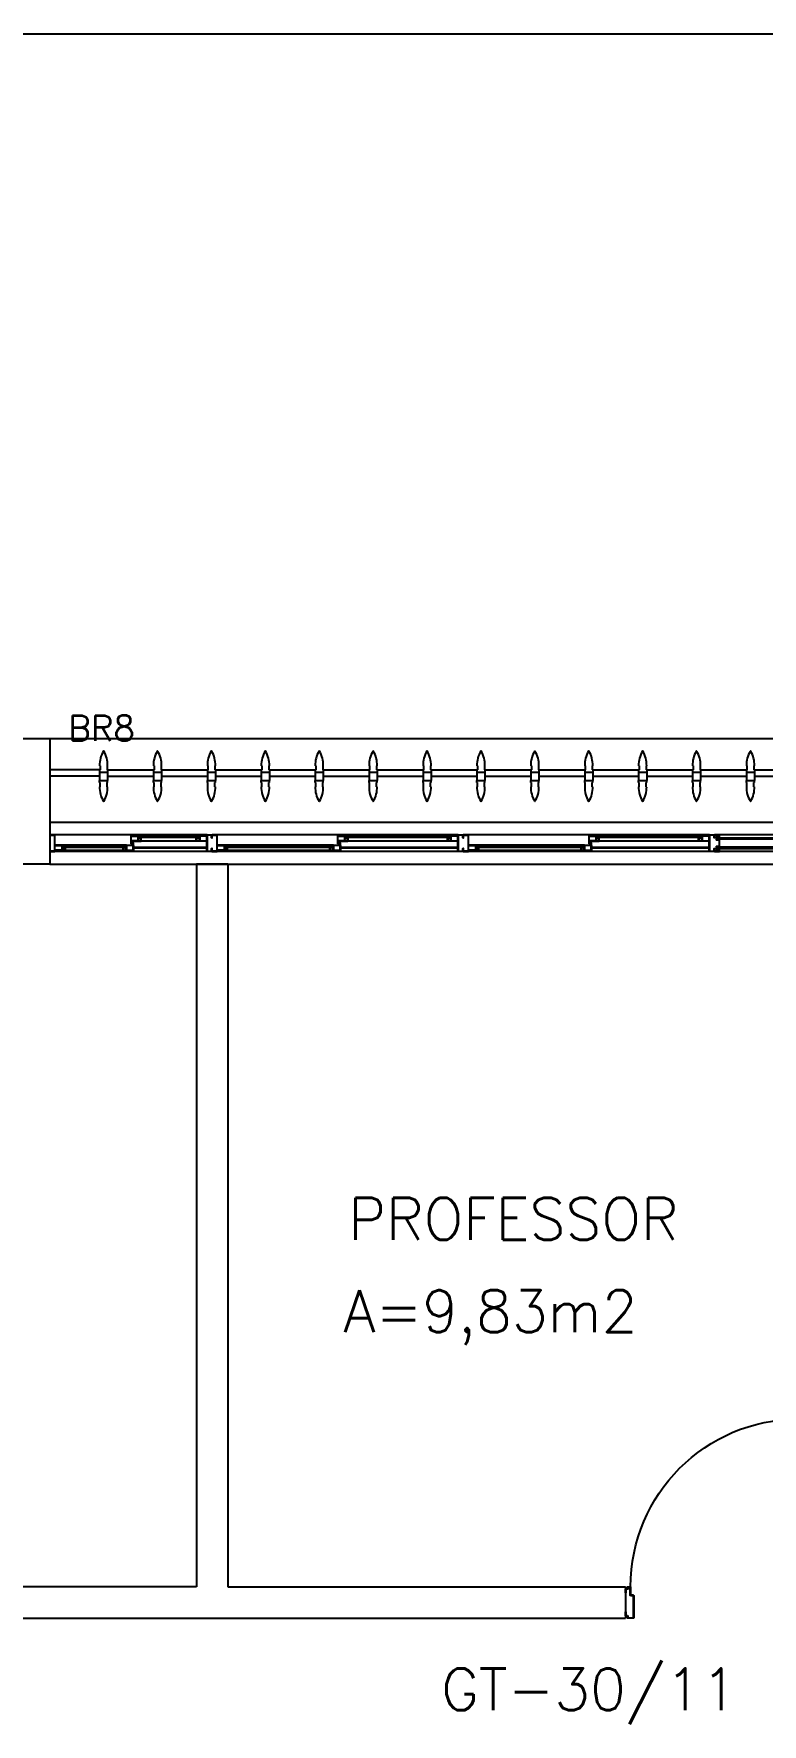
# Model space of a CAD drawing. Header units: millimetres. Extents: x 2128 to 2646, y 1972 to 2207.
# Drawn here: x 2402.59 to 2406.07, y 2111.26 to 2119.33 of the extents above; entities that cross this region are included whole.
import ezdxf

# ---------------------------------------------------------------- set-up
doc = ezdxf.new("R2010")
doc.units = ezdxf.units.MM
for name, color, linetype in [('AR-ALV', 2, 'Continuous'), ('AR-BRISES', 1, 'Continuous'), ('AR-CALÇADA', 1, 'Continuous'), ('AR-ESQ', 1, 'Continuous'), ('AR-ESTC', 3, 'Continuous'), ('AR-PEITORIL', 1, 'Continuous'), ('AR-PORTA', 1, 'Continuous'), ('BR-PAINEL', 1, 'Continuous'), ('BR-SUPORTE', 1, 'Continuous'), ('BR-TEXTO', 2, 'Continuous'), ('DT-ESQ-BAGUETE-C', 1, 'Continuous'), ('DT-ESQ-BAGUETE-V', 1, 'Continuous'), ('DT-ESQ-CHAPA DOBRADA-V', 1, 'Continuous'), ('DT-ESQ-MARCO-V', 1, 'Continuous'), ('DT-ESQ-PERFIL CADEIRA-C', 2, 'Continuous'), ('DT-ESQ-PERFIL CADEIRA-V', 2, 'Continuous'), ('DT-ESQ-PERFIL U SIMPLES-C', 2, 'Continuous'), ('DT-ESQ-PERFIL U-C', 2, 'Continuous'), ('DT-ESQ-PERFIL U-V', 1, 'Continuous'), ('DT-ESQ-VIDRO-C', 2, 'Continuous'), ('DT-ESQ-VIDRO-V', 71, 'Continuous'), ('DT-TXTMOD', 1, 'Continuous'), ('ENDEREÇO', 2, 'Continuous'), ('ibio', 2, 'Continuous'), ('maçaneta', 1, 'Continuous'), ('mov', 1, 'Continuous'), ('PM-PERFIL U-C', 2, 'Continuous'), ('pm1', 2, 'Continuous'), ('TEXTO', 2, 'Continuous'), ('Área', 2, 'Continuous')]:
    doc.layers.add(name, color=color, linetype=linetype)
doc.styles.add('S10', font='simplex.shx', dxfattribs={"height": 0.1})
doc.styles.add('S12', font='simplex.shx', dxfattribs={"width": 1.1, "height": 0.12})
doc.styles.add('UNB-100', font='simplex.shx', dxfattribs={"height": 0.2})
doc.styles.add('UNB1-100', font='simplex.shx', dxfattribs={"height": 0.2})

# ---------------------------------------------------------------- blocks, each defined once
blk = doc.blocks.new('EF23-P')
at = {"layer": 'DT-ESQ-BAGUETE-C', "ltscale": 0.1}
for points in [[(2.61, -0.08), (2.5965, -0.08), (2.5965, -0.0785), (2.6095, -0.0785, 0.414214), (2.61, -0.078), (2.61, -0.067, 0.414214), (2.6095, -0.0665), (2.5965, -0.0665), (2.5965, -0.065), (2.61, -0.065, -0.414214), (2.6115, -0.0665), (2.6115, -0.0785, -0.414214)], [(3.1015, -0.08), (3.115, -0.08), (3.115, -0.0785), (3.102, -0.0785, -0.414214), (3.1015, -0.078), (3.1015, -0.067, -0.414214), (3.102, -0.0665), (3.115, -0.0665), (3.115, -0.065), (3.1015, -0.065, 0.414214), (3.1, -0.0665), (3.1, -0.0785, 0.414214)], [(3.81, -0.08), (3.7965, -0.08), (3.7965, -0.0785), (3.8095, -0.0785, 0.414214), (3.81, -0.078), (3.81, -0.067, 0.414214), (3.8095, -0.0665), (3.7965, -0.0665), (3.7965, -0.065), (3.81, -0.065, -0.414214), (3.8115, -0.0665), (3.8115, -0.0785, -0.414214)], [(4.3015, -0.08), (4.315, -0.08), (4.315, -0.0785), (4.302, -0.0785, -0.414214), (4.3015, -0.078), (4.3015, -0.067, -0.414214), (4.302, -0.0665), (4.315, -0.0665), (4.315, -0.065), (4.3015, -0.065, 0.414214), (4.3, -0.0665), (4.3, -0.0785, 0.414214)], [(4.7975, -0.08), (4.784, -0.08), (4.784, -0.0785), (4.797, -0.0785, 0.414214), (4.7975, -0.078), (4.7975, -0.067, 0.414214), (4.797, -0.0665), (4.784, -0.0665), (4.784, -0.065), (4.7975, -0.065, -0.414214), (4.799, -0.0665), (4.799, -0.0785, -0.414214)], [(5.0765, -0.08), (5.09, -0.08), (5.09, -0.0785), (5.077, -0.0785, -0.414214), (5.0765, -0.078), (5.0765, -0.067, -0.414214), (5.077, -0.0665), (5.09, -0.0665), (5.09, -0.065), (5.0765, -0.065, 0.414214), (5.075, -0.0665), (5.075, -0.0785, 0.414214)], [(2.0485, -0.125), (2.035, -0.125), (2.035, -0.1235), (2.048, -0.1235, 0.414214), (2.0485, -0.123), (2.0485, -0.112, 0.414214), (2.048, -0.1115), (2.035, -0.1115), (2.035, -0.11), (2.0485, -0.11, -0.414214), (2.05, -0.1115), (2.05, -0.1235, -0.414214)], [(2.5265, -0.125), (2.54, -0.125), (2.54, -0.1235), (2.527, -0.1235, -0.414214), (2.5265, -0.123), (2.5265, -0.112, -0.414214), (2.527, -0.1115), (2.54, -0.1115), (2.54, -0.11), (2.5265, -0.11, 0.414214), (2.525, -0.1115), (2.525, -0.1235, 0.414214)], [(3.2485, -0.125), (3.235, -0.125), (3.235, -0.1235), (3.248, -0.1235, 0.414214), (3.2485, -0.123), (3.2485, -0.112, 0.414214), (3.248, -0.1115), (3.235, -0.1115), (3.235, -0.11), (3.2485, -0.11, -0.414214), (3.25, -0.1115), (3.25, -0.1235, -0.414214)], [(3.7265, -0.125), (3.74, -0.125), (3.74, -0.1235), (3.727, -0.1235, -0.414214), (3.7265, -0.123), (3.7265, -0.112, -0.414214), (3.727, -0.1115), (3.74, -0.1115), (3.74, -0.11), (3.7265, -0.11, 0.414214), (3.725, -0.1115), (3.725, -0.1235, 0.414214)], [(4.4485, -0.125), (4.435, -0.125), (4.435, -0.1235), (4.448, -0.1235, 0.414214), (4.4485, -0.123), (4.4485, -0.112, 0.414214), (4.448, -0.1115), (4.435, -0.1115), (4.435, -0.11), (4.4485, -0.11, -0.414214), (4.45, -0.1115), (4.45, -0.1235, -0.414214)], [(4.714, -0.125), (4.7275, -0.125), (4.7275, -0.1235), (4.7145, -0.1235, -0.414214), (4.714, -0.123), (4.714, -0.112, -0.414214), (4.7145, -0.1115), (4.7275, -0.1115), (4.7275, -0.11), (4.714, -0.11, 0.414214), (4.7125, -0.1115), (4.7125, -0.1235, 0.414214)]]:
    blk.add_lwpolyline(points, format="xyb", close=True, dxfattribs=at)
at = {"layer": 'DT-ESQ-BAGUETE-V', "ltscale": 0.1}
for p, q in [((2.61, -0.065), (3.1015, -0.065)), ((3.81, -0.065), (4.3015, -0.065)), ((4.7975, -0.065), (5.0765, -0.065)), ((2.0485, -0.11), (2.5265, -0.11)), ((3.2485, -0.11), (3.7265, -0.11)), ((4.4485, -0.11), (4.714, -0.11))]:
    blk.add_line(p, q, dxfattribs=at)
at = {"layer": 'DT-ESQ-CHAPA DOBRADA-V', "ltscale": 0.1}
for p, q in [((2, -0.077), (2.5615, -0.077)), ((2, -0.08), (2.5615, -0.08)), ((3.2, -0.077), (3.7615, -0.077)), ((3.2, -0.08), (3.7615, -0.08)), ((4.4, -0.077), (4.749, -0.077)), ((4.4, -0.08), (4.749, -0.08))]:
    blk.add_line(p, q, dxfattribs=at)
at = {"layer": 'DT-ESQ-MARCO-V', "ltscale": 0.1}
for p, q in [((1.3985, -0.06), (1.9515, -0.06)), ((1.3985, -0.14), (1.9515, -0.14))]:
    blk.add_line(p, q, dxfattribs=at)
at = {"layer": 'DT-ESQ-PERFIL CADEIRA-C', "ltscale": 0.1}
for p, q in [((2, -0.1335), (2.0485, -0.1335)), ((2.573, -0.1335), (2.5265, -0.1335)), ((2.5635, -0.0885), (2.61, -0.0885)), ((3.15, -0.0885), (3.1015, -0.0885)), ((3.2, -0.1335), (3.2485, -0.1335)), ((3.773, -0.1335), (3.7265, -0.1335)), ((3.7635, -0.0885), (3.81, -0.0885)), ((4.35, -0.0885), (4.3015, -0.0885)), ((4.4, -0.1335), (4.4485, -0.1335)), ((4.7605, -0.1335), (4.714, -0.1335)), ((4.751, -0.0885), (4.7975, -0.0885)), ((5.125, -0.0885), (5.0765, -0.0885))]:
    blk.add_line(p, q, dxfattribs=at)
for points in [[(2.61, -0.087, -1), (2.61, -0.09), (2.5635, -0.09, -0.414214), (2.5615, -0.088), (2.5615, -0.067, -0.414214), (2.5635, -0.065), (2.595, -0.065, -0.414214), (2.5965, -0.0665), (2.5965, -0.087)], [(2.5965, -0.0885, -0.198913), (2.5954, -0.0881, -0.198913), (2.595, -0.087), (2.595, -0.067, 0.414214), (2.5945, -0.0665), (2.5635, -0.0665, 0.414214), (2.563, -0.067), (2.563, -0.088, 0.414214), (2.5635, -0.0885)], [(3.1015, -0.09), (3.15, -0.09), (3.15, -0.0885), (3.115, -0.0885, 0.198912), (3.1161, -0.0881, 0.198913), (3.1165, -0.087), (3.1165, -0.067, -0.414214), (3.117, -0.0665), (3.15, -0.0665), (3.15, -0.065), (3.1165, -0.065, 0.414214), (3.115, -0.0665), (3.115, -0.0785), (3.115, -0.08), (3.115, -0.087), (3.1015, -0.087, 1)], [(3.81, -0.087, -1), (3.81, -0.09), (3.7635, -0.09, -0.414214), (3.7615, -0.088), (3.7615, -0.067, -0.414214), (3.7635, -0.065), (3.795, -0.065, -0.414214), (3.7965, -0.0665), (3.7965, -0.087)], [(3.7965, -0.0885, -0.198913), (3.7954, -0.0881, -0.198913), (3.795, -0.087), (3.795, -0.067, 0.414214), (3.7945, -0.0665), (3.7635, -0.0665, 0.414214), (3.763, -0.067), (3.763, -0.088, 0.414214), (3.7635, -0.0885)], [(4.3015, -0.09), (4.35, -0.09), (4.35, -0.0885), (4.315, -0.0885, 0.198912), (4.3161, -0.0881, 0.198913), (4.3165, -0.087), (4.3165, -0.067, -0.414214), (4.317, -0.0665), (4.35, -0.0665), (4.35, -0.065), (4.3165, -0.065, 0.414214), (4.315, -0.0665), (4.315, -0.0785), (4.315, -0.08), (4.315, -0.087), (4.3015, -0.087, 1)], [(4.7975, -0.087, -1), (4.7975, -0.09), (4.751, -0.09, -0.414214), (4.749, -0.088), (4.749, -0.067, -0.414214), (4.751, -0.065), (4.7825, -0.065, -0.414214), (4.784, -0.0665), (4.784, -0.087)], [(4.784, -0.0885, -0.198913), (4.7829, -0.0881, -0.198913), (4.7825, -0.087), (4.7825, -0.067, 0.414214), (4.782, -0.0665), (4.751, -0.0665, 0.414214), (4.7505, -0.067), (4.7505, -0.088, 0.414214), (4.751, -0.0885)], [(5.0765, -0.09), (5.125, -0.09), (5.125, -0.0885), (5.09, -0.0885, 0.198912), (5.0911, -0.0881, 0.198913), (5.0915, -0.087), (5.0915, -0.067, -0.414214), (5.092, -0.0665), (5.125, -0.0665), (5.125, -0.065), (5.0915, -0.065, 0.414214), (5.09, -0.0665), (5.09, -0.0785), (5.09, -0.08), (5.09, -0.087), (5.0765, -0.087, 1)], [(2.0485, -0.135), (2, -0.135), (2, -0.1335), (2.035, -0.1335, -0.198912), (2.0339, -0.1331, -0.198913), (2.0335, -0.132), (2.0335, -0.112, 0.414214), (2.033, -0.1115), (2, -0.1115), (2, -0.11), (2.0335, -0.11, -0.414214), (2.035, -0.1115), (2.035, -0.1235), (2.035, -0.125), (2.035, -0.132), (2.0485, -0.132, -1)], [(2.5265, -0.132, 1), (2.5265, -0.135), (2.573, -0.135, 0.414214), (2.575, -0.133), (2.575, -0.112, 0.414214), (2.573, -0.11), (2.5415, -0.11, 0.414214), (2.54, -0.1115), (2.54, -0.132)], [(2.54, -0.1335, 0.198913), (2.5411, -0.1331, 0.198913), (2.5415, -0.132), (2.5415, -0.112, -0.414214), (2.542, -0.1115), (2.573, -0.1115, -0.414214), (2.5735, -0.112), (2.5735, -0.133, -0.414214), (2.573, -0.1335)], [(3.2485, -0.135), (3.2, -0.135), (3.2, -0.1335), (3.235, -0.1335, -0.198912), (3.2339, -0.1331, -0.198913), (3.2335, -0.132), (3.2335, -0.112, 0.414214), (3.233, -0.1115), (3.2, -0.1115), (3.2, -0.11), (3.2335, -0.11, -0.414214), (3.235, -0.1115), (3.235, -0.1235), (3.235, -0.125), (3.235, -0.132), (3.2485, -0.132, -1)], [(3.7265, -0.132, 1), (3.7265, -0.135), (3.773, -0.135, 0.414214), (3.775, -0.133), (3.775, -0.112, 0.414214), (3.773, -0.11), (3.7415, -0.11, 0.414214), (3.74, -0.1115), (3.74, -0.132)], [(3.74, -0.1335, 0.198913), (3.7411, -0.1331, 0.198913), (3.7415, -0.132), (3.7415, -0.112, -0.414214), (3.742, -0.1115), (3.773, -0.1115, -0.414214), (3.7735, -0.112), (3.7735, -0.133, -0.414214), (3.773, -0.1335)], [(4.4485, -0.135), (4.4, -0.135), (4.4, -0.1335), (4.435, -0.1335, -0.198912), (4.4339, -0.1331, -0.198913), (4.4335, -0.132), (4.4335, -0.112, 0.414214), (4.433, -0.1115), (4.4, -0.1115), (4.4, -0.11), (4.4335, -0.11, -0.414214), (4.435, -0.1115), (4.435, -0.1235), (4.435, -0.125), (4.435, -0.132), (4.4485, -0.132, -1)], [(4.714, -0.132, 1), (4.714, -0.135), (4.7605, -0.135, 0.414214), (4.7625, -0.133), (4.7625, -0.112, 0.414214), (4.7605, -0.11), (4.729, -0.11, 0.414214), (4.7275, -0.1115), (4.7275, -0.132)], [(4.7275, -0.1335, 0.198913), (4.7286, -0.1331, 0.198913), (4.729, -0.132), (4.729, -0.112, -0.414214), (4.7295, -0.1115), (4.7605, -0.1115, -0.414214), (4.761, -0.112), (4.761, -0.133, -0.414214), (4.7605, -0.1335)]]:
    blk.add_lwpolyline(points, format="xyb", close=True, dxfattribs=at)
at = {"layer": 'DT-ESQ-PERFIL CADEIRA-V', "ltscale": 0.1}
for p, q in [((2.0485, -0.135), (2.5265, -0.135)), ((2.595, -0.09), (3.1015, -0.09)), ((3.2485, -0.135), (3.7265, -0.135)), ((3.795, -0.09), (4.3015, -0.09)), ((4.4485, -0.135), (4.714, -0.135)), ((4.7825, -0.09), (5.0765, -0.09))]:
    blk.add_line(p, q, dxfattribs=at)
at = {"layer": 'DT-ESQ-PERFIL U SIMPLES-C', "ltscale": 0.1}
for points in [[(2.5635, -0.102), (2.5715, -0.102), (2.5715, -0.1005), (2.5635, -0.1005, -0.414214), (2.563, -0.1), (2.563, -0.092, -0.414214), (2.5635, -0.0915), (2.5715, -0.0915), (2.5715, -0.09), (2.5635, -0.09, 0.414214), (2.5615, -0.092), (2.5615, -0.1, 0.414214)], [(2.573, -0.098), (2.565, -0.098), (2.565, -0.0995), (2.573, -0.0995, -0.414214), (2.5735, -0.1), (2.5735, -0.108, -0.414214), (2.573, -0.1085), (2.565, -0.1085), (2.565, -0.11), (2.573, -0.11, 0.414214), (2.575, -0.108), (2.575, -0.1, 0.414214)], [(3.7635, -0.102), (3.7715, -0.102), (3.7715, -0.1005), (3.7635, -0.1005, -0.414214), (3.763, -0.1), (3.763, -0.092, -0.414214), (3.7635, -0.0915), (3.7715, -0.0915), (3.7715, -0.09), (3.7635, -0.09, 0.414214), (3.7615, -0.092), (3.7615, -0.1, 0.414214)], [(3.773, -0.098), (3.765, -0.098), (3.765, -0.0995), (3.773, -0.0995, -0.414214), (3.7735, -0.1), (3.7735, -0.108, -0.414214), (3.773, -0.1085), (3.765, -0.1085), (3.765, -0.11), (3.773, -0.11, 0.414214), (3.775, -0.108), (3.775, -0.1, 0.414214)], [(4.751, -0.102), (4.759, -0.102), (4.759, -0.1005), (4.751, -0.1005, -0.414214), (4.7505, -0.1), (4.7505, -0.092, -0.414214), (4.751, -0.0915), (4.759, -0.0915), (4.759, -0.09), (4.751, -0.09, 0.414214), (4.749, -0.092), (4.749, -0.1, 0.414214)], [(4.7605, -0.098), (4.7525, -0.098), (4.7525, -0.0995), (4.7605, -0.0995, -0.414214), (4.761, -0.1), (4.761, -0.108, -0.414214), (4.7605, -0.1085), (4.7525, -0.1085), (4.7525, -0.11), (4.7605, -0.11, 0.414214), (4.7625, -0.108), (4.7625, -0.1, 0.414214)]]:
    blk.add_lwpolyline(points, format="xyb", close=True, dxfattribs=at)
at = {"layer": 'DT-ESQ-PERFIL U-C', "ltscale": 0.1}
for points in [[(1.95, -0.1285), (1.95, -0.1385, 0.414214), (1.9515, -0.14), (1.9735, -0.14, 0.414214), (1.975, -0.1385), (1.975, -0.125), (1.9735, -0.125), (1.9735, -0.138, -0.414214), (1.973, -0.1385), (1.952, -0.1385, -0.414214), (1.9515, -0.138), (1.9515, -0.1285), (1.9645, -0.1285, 0.414214), (1.966, -0.127), (1.966, -0.117, 0.414214), (1.9645, -0.1155), (1.9515, -0.1155), (1.9515, -0.0845), (1.9645, -0.0845, 0.414214), (1.966, -0.083), (1.966, -0.073, 0.414214), (1.9645, -0.0715), (1.9515, -0.0715), (1.9515, -0.062, -0.414214), (1.952, -0.0615), (1.973, -0.0615, -0.414214), (1.9735, -0.062), (1.9735, -0.075), (1.975, -0.075), (1.975, -0.0615, 0.414214), (1.9735, -0.06), (1.9515, -0.06, 0.414214), (1.95, -0.0615), (1.95, -0.0715, 0.414214), (1.9515, -0.073), (1.9645, -0.073), (1.9645, -0.083), (1.9515, -0.083), (1.9515, -0.083, 0.414214), (1.95, -0.0845), (1.95, -0.1155, 0.414214), (1.9515, -0.117), (1.9515, -0.117), (1.9645, -0.117), (1.9645, -0.127), (1.9515, -0.127, 0.414214)], [(1.975, -0.0615, -0.414214), (1.9765, -0.06), (1.9985, -0.06, -0.414214), (2, -0.0615), (2, -0.1385, -0.414214), (1.9985, -0.14), (1.9765, -0.14, -0.414214), (1.975, -0.1385), (1.975, -0.125), (1.9765, -0.125), (1.9765, -0.138, 0.414214), (1.977, -0.1385), (1.998, -0.1385, 0.414214), (1.9985, -0.138), (1.9985, -0.062, 0.414214), (1.998, -0.0615), (1.977, -0.0615, 0.414214), (1.9765, -0.062), (1.9765, -0.075), (1.975, -0.075)], [(3.175, -0.0615, 0.414214), (3.1735, -0.06), (3.1515, -0.06, 0.414214), (3.15, -0.0615), (3.15, -0.1385, 0.414214), (3.1515, -0.14), (3.1735, -0.14, 0.414214), (3.175, -0.1385), (3.175, -0.125), (3.1735, -0.125), (3.1735, -0.138, -0.414214), (3.173, -0.1385), (3.152, -0.1385, -0.414214), (3.1515, -0.138), (3.1515, -0.062, -0.414214), (3.152, -0.0615), (3.173, -0.0615, -0.414214), (3.1735, -0.062), (3.1735, -0.075), (3.175, -0.075)], [(3.175, -0.0615, -0.414214), (3.1765, -0.06), (3.1985, -0.06, -0.414214), (3.2, -0.0615), (3.2, -0.1385, -0.414214), (3.1985, -0.14), (3.1765, -0.14, -0.414214), (3.175, -0.1385), (3.175, -0.125), (3.1765, -0.125), (3.1765, -0.138, 0.414214), (3.177, -0.1385), (3.198, -0.1385, 0.414214), (3.1985, -0.138), (3.1985, -0.062, 0.414214), (3.198, -0.0615), (3.177, -0.0615, 0.414214), (3.1765, -0.062), (3.1765, -0.075), (3.175, -0.075)], [(4.375, -0.0615, 0.414214), (4.3735, -0.06), (4.3515, -0.06, 0.414214), (4.35, -0.0615), (4.35, -0.1385, 0.414214), (4.3515, -0.14), (4.3735, -0.14, 0.414214), (4.375, -0.1385), (4.375, -0.125), (4.3735, -0.125), (4.3735, -0.138, -0.414214), (4.373, -0.1385), (4.352, -0.1385, -0.414214), (4.3515, -0.138), (4.3515, -0.062, -0.414214), (4.352, -0.0615), (4.373, -0.0615, -0.414214), (4.3735, -0.062), (4.3735, -0.075), (4.375, -0.075)], [(4.375, -0.0615, -0.414214), (4.3765, -0.06), (4.3985, -0.06, -0.414214), (4.4, -0.0615), (4.4, -0.1385, -0.414214), (4.3985, -0.14), (4.3765, -0.14, -0.414214), (4.375, -0.1385), (4.375, -0.125), (4.3765, -0.125), (4.3765, -0.138, 0.414214), (4.377, -0.1385), (4.398, -0.1385, 0.414214), (4.3985, -0.138), (4.3985, -0.062, 0.414214), (4.398, -0.0615), (4.377, -0.0615, 0.414214), (4.3765, -0.062), (4.3765, -0.075), (4.375, -0.075)], [(5.15, -0.0615, 0.414214), (5.1485, -0.06), (5.1265, -0.06, 0.414214), (5.125, -0.0615), (5.125, -0.1385, 0.414214), (5.1265, -0.14), (5.1485, -0.14, 0.414214), (5.15, -0.1385), (5.15, -0.125), (5.1485, -0.125), (5.1485, -0.138, -0.414214), (5.148, -0.1385), (5.127, -0.1385, -0.414214), (5.1265, -0.138), (5.1265, -0.062, -0.414214), (5.127, -0.0615), (5.148, -0.0615, -0.414214), (5.1485, -0.062), (5.1485, -0.075), (5.15, -0.075)]]:
    blk.add_lwpolyline(points, format="xyb", close=True, dxfattribs=at)
at = {"layer": 'DT-ESQ-PERFIL U-V', "ltscale": 0.1}
for p, q in [((1.9985, -0.06), (3.1515, -0.06)), ((3.1985, -0.06), (4.3515, -0.06)), ((4.3985, -0.06), (5.1265, -0.06)), ((1.9985, -0.14), (3.1515, -0.14)), ((3.1985, -0.14), (4.3515, -0.14)), ((4.3985, -0.14), (5.1265, -0.14))]:
    blk.add_line(p, q, dxfattribs=at)
at = {"layer": 'DT-ESQ-VIDRO-C', "ltscale": 0.1}
for points in [[(1.9625, -0.081), (1.9625, -0.075), (1.3875, -0.075), (1.3875, -0.081)], [(2.038, -0.13), (2.038, -0.127), (2.537, -0.127), (2.537, -0.13)], [(3.1125, -0.085), (3.1125, -0.082), (2.599, -0.082), (2.599, -0.085)], [(3.238, -0.13), (3.238, -0.127), (3.737, -0.127), (3.737, -0.13)], [(4.3125, -0.085), (4.3125, -0.082), (3.799, -0.082), (3.799, -0.085)], [(4.438, -0.13), (4.438, -0.127), (4.7245, -0.127), (4.7245, -0.13)], [(5.0875, -0.085), (5.0875, -0.082), (4.7865, -0.082), (4.7865, -0.085)]]:
    blk.add_lwpolyline(points, close=True, dxfattribs=at)
at = {"layer": 'DT-ESQ-VIDRO-V', "ltscale": 0.1}
blk.add_lwpolyline([(1.9625, -0.119), (1.9625, -0.125), (1.3875, -0.125), (1.3875, -0.119)], close=True, dxfattribs=at)
at = {"layer": 'DT-TXTMOD', "ltscale": 0.1, "style": 'S10', "flags": 3}
for tag, p in [('M01', (0.025, -0.28)), ('M02', (0.3253, -0.28)), ('M03', (0.627, -0.28)), ('M04', (0.9288, -0.28)), ('M05', (1.2306, -0.28)), ('M06', (1.5323, -0.28)), ('M07', (1.8341, -0.28)), ('M08', (2.1359, -0.28)), ('M09', (2.4376, -0.28)), ('M10', (2.7394, -0.28)), ('M11', (3.0412, -0.28)), ('M12', (3.3429, -0.28)), ('M13', (3.6447, -0.28)), ('M14', (3.9464, -0.28)), ('M15', (4.2482, -0.28)), ('M16', (4.55, -0.28)), ('M17', (4.8517, -0.28))]:
    blk.add_attdef(tag, p, '', height=0.1, dxfattribs=at)
blk = doc.blocks.new('BR-MODULO8')
at = {"layer": 'BR-PAINEL'}
for p, q in [((-4.9117, 0.27), (-4.9092, 0.27)), ((-4.9117, 0.25), (-4.9117, 0.24)), ((-4.9117, 0.25), (-4.9092, 0.25)), ((-4.9092, 0.27), (-4.9092, 0.25)), ((-4.8758, 0.27), (-4.8758, 0.25)), ((-4.8733, 0.27), (-4.8758, 0.27)), ((-4.8733, 0.25), (-4.8758, 0.25)), ((-4.8733, 0.25), (-4.8733, 0.24)), ((-4.6542, 0.27), (-4.6517, 0.27)), ((-4.6542, 0.25), (-4.6542, 0.24)), ((-4.6542, 0.25), (-4.6517, 0.25)), ((-4.6517, 0.27), (-4.6517, 0.25)), ((-4.6183, 0.27), (-4.6183, 0.25)), ((-4.6158, 0.27), (-4.6183, 0.27)), ((-4.6158, 0.25), (-4.6183, 0.25)), ((-4.6158, 0.25), (-4.6158, 0.24)), ((-4.3967, 0.27), (-4.3942, 0.27)), ((-4.3967, 0.25), (-4.3967, 0.24)), ((-4.3967, 0.25), (-4.3942, 0.25)), ((-4.3942, 0.27), (-4.3942, 0.25)), ((-4.3608, 0.27), (-4.3608, 0.25)), ((-4.3583, 0.27), (-4.3608, 0.27)), ((-4.3583, 0.25), (-4.3608, 0.25)), ((-4.3583, 0.25), (-4.3583, 0.24)), ((-4.1392, 0.27), (-4.1367, 0.27)), ((-4.1392, 0.25), (-4.1392, 0.24)), ((-4.1392, 0.25), (-4.1367, 0.25)), ((-4.1367, 0.27), (-4.1367, 0.25)), ((-4.1033, 0.27), (-4.1033, 0.25)), ((-4.1008, 0.27), (-4.1033, 0.27)), ((-4.1008, 0.25), (-4.1033, 0.25)), ((-4.1008, 0.25), (-4.1008, 0.24)), ((-3.8817, 0.27), (-3.8792, 0.27)), ((-3.8817, 0.25), (-3.8817, 0.24)), ((-3.8817, 0.25), (-3.8792, 0.25)), ((-3.8792, 0.27), (-3.8792, 0.25)), ((-3.8458, 0.27), (-3.8458, 0.25)), ((-3.8433, 0.27), (-3.8458, 0.27)), ((-3.8433, 0.25), (-3.8458, 0.25)), ((-3.8433, 0.25), (-3.8433, 0.24)), ((-3.6242, 0.27), (-3.6217, 0.27)), ((-3.6242, 0.25), (-3.6242, 0.24)), ((-3.6242, 0.25), (-3.6217, 0.25)), ((-3.6217, 0.27), (-3.6217, 0.25)), ((-3.5883, 0.27), (-3.5883, 0.25)), ((-3.5858, 0.27), (-3.5883, 0.27)), ((-3.5858, 0.25), (-3.5883, 0.25)), ((-3.5858, 0.25), (-3.5858, 0.24)), ((-3.3667, 0.27), (-3.3642, 0.27)), ((-3.3667, 0.25), (-3.3667, 0.24)), ((-3.3667, 0.25), (-3.3642, 0.25)), ((-3.3642, 0.27), (-3.3642, 0.25)), ((-3.3308, 0.27), (-3.3308, 0.25)), ((-3.3283, 0.27), (-3.3308, 0.27)), ((-3.3283, 0.25), (-3.3308, 0.25)), ((-3.3283, 0.25), (-3.3283, 0.24)), ((-3.1092, 0.27), (-3.1067, 0.27)), ((-3.1092, 0.25), (-3.1092, 0.24)), ((-3.1092, 0.25), (-3.1067, 0.25)), ((-3.1067, 0.27), (-3.1067, 0.25)), ((-3.0733, 0.27), (-3.0733, 0.25)), ((-3.0708, 0.27), (-3.0733, 0.27)), ((-3.0708, 0.25), (-3.0733, 0.25)), ((-3.0708, 0.25), (-3.0708, 0.24)), ((-2.8517, 0.27), (-2.8492, 0.27)), ((-2.8517, 0.25), (-2.8517, 0.24)), ((-2.8517, 0.25), (-2.8492, 0.25)), ((-2.8492, 0.27), (-2.8492, 0.25)), ((-2.8158, 0.27), (-2.8158, 0.25)), ((-2.8133, 0.27), (-2.8158, 0.27)), ((-2.8133, 0.25), (-2.8158, 0.25)), ((-2.8133, 0.25), (-2.8133, 0.24)), ((-2.5942, 0.27), (-2.5917, 0.27)), ((-2.5942, 0.25), (-2.5942, 0.24)), ((-2.5942, 0.25), (-2.5917, 0.25)), ((-2.5917, 0.27), (-2.5917, 0.25)), ((-2.5583, 0.27), (-2.5583, 0.25)), ((-2.5558, 0.27), (-2.5583, 0.27)), ((-2.5558, 0.25), (-2.5583, 0.25)), ((-2.5558, 0.25), (-2.5558, 0.24)), ((-2.3367, 0.27), (-2.3342, 0.27)), ((-2.3367, 0.25), (-2.3367, 0.24)), ((-2.3367, 0.25), (-2.3342, 0.25)), ((-2.3342, 0.27), (-2.3342, 0.25)), ((-2.3008, 0.27), (-2.3008, 0.25)), ((-2.2983, 0.27), (-2.3008, 0.27)), ((-2.2983, 0.25), (-2.3008, 0.25)), ((-2.2983, 0.25), (-2.2983, 0.24)), ((-2.0792, 0.27), (-2.0767, 0.27)), ((-2.0792, 0.25), (-2.0792, 0.24)), ((-2.0792, 0.25), (-2.0767, 0.25)), ((-2.0767, 0.27), (-2.0767, 0.25)), ((-2.0433, 0.27), (-2.0433, 0.25)), ((-2.0408, 0.27), (-2.0433, 0.27)), ((-2.0408, 0.25), (-2.0433, 0.25)), ((-2.0408, 0.25), (-2.0408, 0.24)), ((-1.8217, 0.27), (-1.8192, 0.27)), ((-1.8217, 0.25), (-1.8217, 0.24)), ((-1.8217, 0.25), (-1.8192, 0.25)), ((-1.8192, 0.27), (-1.8192, 0.25)), ((-1.7858, 0.27), (-1.7858, 0.25)), ((-1.7833, 0.27), (-1.7858, 0.27)), ((-1.7833, 0.25), (-1.7858, 0.25)), ((-1.7833, 0.25), (-1.7833, 0.24)), ((-4.9117, 0.24), (-4.8733, 0.24)), ((-4.9117, 0.24), (-4.9117, 0.2)), ((-4.9117, 0.2), (-4.8733, 0.2)), ((-4.9117, 0.19), (-4.9117, 0.2)), ((-4.9117, 0.19), (-4.9092, 0.19)), ((-4.9117, 0.17), (-4.9092, 0.17)), ((-4.9092, 0.17), (-4.9092, 0.19)), ((-4.8733, 0.19), (-4.8758, 0.19)), ((-4.8758, 0.17), (-4.8758, 0.19)), ((-4.8733, 0.17), (-4.8758, 0.17)), ((-4.8733, 0.24), (-4.8733, 0.2)), ((-4.8733, 0.19), (-4.8733, 0.2)), ((-4.6542, 0.24), (-4.6158, 0.24)), ((-4.6542, 0.24), (-4.6542, 0.2)), ((-4.6542, 0.2), (-4.6158, 0.2)), ((-4.6542, 0.19), (-4.6542, 0.2)), ((-4.6542, 0.19), (-4.6517, 0.19)), ((-4.6542, 0.17), (-4.6517, 0.17)), ((-4.6517, 0.17), (-4.6517, 0.19)), ((-4.6158, 0.19), (-4.6183, 0.19)), ((-4.6183, 0.17), (-4.6183, 0.19)), ((-4.6158, 0.17), (-4.6183, 0.17)), ((-4.6158, 0.24), (-4.6158, 0.2)), ((-4.6158, 0.19), (-4.6158, 0.2)), ((-4.3967, 0.24), (-4.3583, 0.24)), ((-4.3967, 0.24), (-4.3967, 0.2)), ((-4.3967, 0.2), (-4.3583, 0.2)), ((-4.3967, 0.19), (-4.3967, 0.2)), ((-4.3967, 0.19), (-4.3942, 0.19)), ((-4.3967, 0.17), (-4.3942, 0.17)), ((-4.3942, 0.17), (-4.3942, 0.19)), ((-4.3583, 0.19), (-4.3608, 0.19)), ((-4.3608, 0.17), (-4.3608, 0.19)), ((-4.3583, 0.17), (-4.3608, 0.17)), ((-4.3583, 0.24), (-4.3583, 0.2)), ((-4.3583, 0.19), (-4.3583, 0.2)), ((-4.1392, 0.24), (-4.1008, 0.24)), ((-4.1392, 0.24), (-4.1392, 0.2)), ((-4.1392, 0.2), (-4.1008, 0.2)), ((-4.1392, 0.19), (-4.1392, 0.2)), ((-4.1392, 0.19), (-4.1367, 0.19)), ((-4.1392, 0.17), (-4.1367, 0.17)), ((-4.1367, 0.17), (-4.1367, 0.19)), ((-4.1008, 0.19), (-4.1033, 0.19)), ((-4.1033, 0.17), (-4.1033, 0.19)), ((-4.1008, 0.17), (-4.1033, 0.17)), ((-4.1008, 0.24), (-4.1008, 0.2)), ((-4.1008, 0.19), (-4.1008, 0.2)), ((-3.8817, 0.24), (-3.8433, 0.24)), ((-3.8817, 0.24), (-3.8817, 0.2)), ((-3.8817, 0.2), (-3.8433, 0.2)), ((-3.8817, 0.19), (-3.8817, 0.2)), ((-3.8817, 0.19), (-3.8792, 0.19)), ((-3.8817, 0.17), (-3.8792, 0.17)), ((-3.8792, 0.17), (-3.8792, 0.19)), ((-3.8433, 0.19), (-3.8458, 0.19)), ((-3.8458, 0.17), (-3.8458, 0.19)), ((-3.8433, 0.17), (-3.8458, 0.17)), ((-3.8433, 0.24), (-3.8433, 0.2)), ((-3.8433, 0.19), (-3.8433, 0.2)), ((-3.6242, 0.24), (-3.5858, 0.24)), ((-3.6242, 0.24), (-3.6242, 0.2)), ((-3.6242, 0.2), (-3.5858, 0.2)), ((-3.6242, 0.19), (-3.6242, 0.2)), ((-3.6242, 0.19), (-3.6217, 0.19)), ((-3.6242, 0.17), (-3.6217, 0.17)), ((-3.6217, 0.17), (-3.6217, 0.19)), ((-3.5858, 0.19), (-3.5883, 0.19)), ((-3.5883, 0.17), (-3.5883, 0.19)), ((-3.5858, 0.17), (-3.5883, 0.17)), ((-3.5858, 0.24), (-3.5858, 0.2)), ((-3.5858, 0.19), (-3.5858, 0.2)), ((-3.3667, 0.24), (-3.3283, 0.24)), ((-3.3667, 0.24), (-3.3667, 0.2)), ((-3.3667, 0.2), (-3.3283, 0.2)), ((-3.3667, 0.19), (-3.3667, 0.2)), ((-3.3667, 0.19), (-3.3642, 0.19)), ((-3.3667, 0.17), (-3.3642, 0.17)), ((-3.3642, 0.17), (-3.3642, 0.19)), ((-3.3283, 0.19), (-3.3308, 0.19)), ((-3.3308, 0.17), (-3.3308, 0.19)), ((-3.3283, 0.17), (-3.3308, 0.17)), ((-3.3283, 0.24), (-3.3283, 0.2)), ((-3.3283, 0.19), (-3.3283, 0.2)), ((-3.1092, 0.24), (-3.0708, 0.24)), ((-3.1092, 0.24), (-3.1092, 0.2)), ((-3.1092, 0.2), (-3.0708, 0.2)), ((-3.1092, 0.19), (-3.1092, 0.2)), ((-3.1092, 0.19), (-3.1067, 0.19)), ((-3.1092, 0.17), (-3.1067, 0.17)), ((-3.1067, 0.17), (-3.1067, 0.19)), ((-3.0708, 0.19), (-3.0733, 0.19)), ((-3.0733, 0.17), (-3.0733, 0.19)), ((-3.0708, 0.17), (-3.0733, 0.17)), ((-3.0708, 0.24), (-3.0708, 0.2)), ((-3.0708, 0.19), (-3.0708, 0.2)), ((-2.8517, 0.24), (-2.8133, 0.24)), ((-2.8517, 0.24), (-2.8517, 0.2)), ((-2.8517, 0.2), (-2.8133, 0.2)), ((-2.8517, 0.19), (-2.8517, 0.2)), ((-2.8517, 0.19), (-2.8492, 0.19)), ((-2.8517, 0.17), (-2.8492, 0.17)), ((-2.8492, 0.17), (-2.8492, 0.19)), ((-2.8133, 0.19), (-2.8158, 0.19)), ((-2.8158, 0.17), (-2.8158, 0.19)), ((-2.8133, 0.17), (-2.8158, 0.17)), ((-2.8133, 0.24), (-2.8133, 0.2)), ((-2.8133, 0.19), (-2.8133, 0.2)), ((-2.5942, 0.24), (-2.5558, 0.24)), ((-2.5942, 0.24), (-2.5942, 0.2)), ((-2.5942, 0.2), (-2.5558, 0.2)), ((-2.5942, 0.19), (-2.5942, 0.2)), ((-2.5942, 0.19), (-2.5917, 0.19)), ((-2.5942, 0.17), (-2.5917, 0.17)), ((-2.5917, 0.17), (-2.5917, 0.19)), ((-2.5558, 0.19), (-2.5583, 0.19)), ((-2.5583, 0.17), (-2.5583, 0.19)), ((-2.5558, 0.17), (-2.5583, 0.17)), ((-2.5558, 0.24), (-2.5558, 0.2)), ((-2.5558, 0.19), (-2.5558, 0.2)), ((-2.3367, 0.24), (-2.2983, 0.24)), ((-2.3367, 0.24), (-2.3367, 0.2)), ((-2.3367, 0.2), (-2.2983, 0.2)), ((-2.3367, 0.19), (-2.3367, 0.2)), ((-2.3367, 0.19), (-2.3342, 0.19)), ((-2.3367, 0.17), (-2.3342, 0.17)), ((-2.3342, 0.17), (-2.3342, 0.19)), ((-2.2983, 0.19), (-2.3008, 0.19)), ((-2.3008, 0.17), (-2.3008, 0.19)), ((-2.2983, 0.17), (-2.3008, 0.17)), ((-2.2983, 0.24), (-2.2983, 0.2)), ((-2.2983, 0.19), (-2.2983, 0.2)), ((-2.0792, 0.24), (-2.0408, 0.24)), ((-2.0792, 0.24), (-2.0792, 0.2)), ((-2.0792, 0.2), (-2.0408, 0.2)), ((-2.0792, 0.19), (-2.0792, 0.2)), ((-2.0792, 0.19), (-2.0767, 0.19)), ((-2.0792, 0.17), (-2.0767, 0.17)), ((-2.0767, 0.17), (-2.0767, 0.19)), ((-2.0408, 0.19), (-2.0433, 0.19)), ((-2.0433, 0.17), (-2.0433, 0.19)), ((-2.0408, 0.17), (-2.0433, 0.17)), ((-2.0408, 0.24), (-2.0408, 0.2)), ((-2.0408, 0.19), (-2.0408, 0.2)), ((-1.8217, 0.24), (-1.7833, 0.24)), ((-1.8217, 0.24), (-1.8217, 0.2)), ((-1.8217, 0.2), (-1.7833, 0.2)), ((-1.8217, 0.19), (-1.8217, 0.2)), ((-1.8217, 0.19), (-1.8192, 0.19)), ((-1.8217, 0.17), (-1.8192, 0.17)), ((-1.8192, 0.17), (-1.8192, 0.19)), ((-1.7833, 0.19), (-1.7858, 0.19)), ((-1.7858, 0.17), (-1.7858, 0.19)), ((-1.7833, 0.17), (-1.7858, 0.17)), ((-1.7833, 0.24), (-1.7833, 0.2)), ((-1.7833, 0.19), (-1.7833, 0.2))]:
    blk.add_line(p, q, dxfattribs=at)
for centre, radius, start, end in [((-4.7867, 0.2739), 0.1251, 148.47206, 181.77204), ((-4.8925, 0.3387), 0.001, 37.1012, 142.8988), ((-4.9983, 0.2739), 0.1251, 358.22796, 31.52794), ((-4.5292, 0.2739), 0.1251, 148.47206, 181.77204), ((-4.635, 0.3387), 0.001, 37.1012, 142.8988), ((-4.7408, 0.2739), 0.1251, 358.22796, 31.52794), ((-4.2717, 0.2739), 0.1251, 148.47206, 181.77204), ((-4.3775, 0.3387), 0.001, 37.1012, 142.8988), ((-4.4833, 0.2739), 0.1251, 358.22796, 31.52794), ((-4.0142, 0.2739), 0.1251, 148.47206, 181.77204), ((-4.12, 0.3387), 0.001, 37.1012, 142.8988), ((-4.2258, 0.2739), 0.1251, 358.22796, 31.52794), ((-3.7567, 0.2739), 0.1251, 148.47206, 181.77204), ((-3.8625, 0.3387), 0.001, 37.1012, 142.8988), ((-3.9683, 0.2739), 0.1251, 358.22796, 31.52794), ((-3.4992, 0.2739), 0.1251, 148.47206, 181.77204), ((-3.605, 0.3387), 0.001, 37.1012, 142.8988), ((-3.7108, 0.2739), 0.1251, 358.22796, 31.52794), ((-3.2417, 0.2739), 0.1251, 148.47206, 181.77204), ((-3.3475, 0.3387), 0.001, 37.1012, 142.8988), ((-3.4533, 0.2739), 0.1251, 358.22796, 31.52794), ((-2.9842, 0.2739), 0.1251, 148.47206, 181.77204), ((-3.09, 0.3387), 0.001, 37.1012, 142.8988), ((-3.1958, 0.2739), 0.1251, 358.22796, 31.52794), ((-2.7267, 0.2739), 0.1251, 148.47206, 181.77204), ((-2.8325, 0.3387), 0.001, 37.1012, 142.8988), ((-2.9383, 0.2739), 0.1251, 358.22796, 31.52794), ((-2.4692, 0.2739), 0.1251, 148.47206, 181.77204), ((-2.575, 0.3387), 0.001, 37.1012, 142.8988), ((-2.6808, 0.2739), 0.1251, 358.22796, 31.52794), ((-2.2117, 0.2739), 0.1251, 148.47206, 181.77204), ((-2.3175, 0.3387), 0.001, 37.1012, 142.8988), ((-2.4233, 0.2739), 0.1251, 358.22796, 31.52794), ((-1.9542, 0.2739), 0.1251, 148.47206, 181.77204), ((-2.06, 0.3387), 0.001, 37.1012, 142.8988), ((-2.1658, 0.2739), 0.1251, 358.22796, 31.52794), ((-1.6967, 0.2739), 0.1251, 148.47206, 181.77204), ((-1.8025, 0.3387), 0.001, 37.1012, 142.8988), ((-1.9083, 0.2739), 0.1251, 358.22796, 31.52794), ((-4.7867, 0.1661), 0.1251, 178.22796, 211.52794), ((-4.9983, 0.1661), 0.1251, 328.47206, 1.77204), ((-4.5292, 0.1661), 0.1251, 178.22796, 211.52794), ((-4.7408, 0.1661), 0.1251, 328.47206, 1.77204), ((-4.2717, 0.1661), 0.1251, 178.22796, 211.52794), ((-4.4833, 0.1661), 0.1251, 328.47206, 1.77204), ((-4.0142, 0.1661), 0.1251, 178.22796, 211.52794), ((-4.2258, 0.1661), 0.1251, 328.47206, 1.77204), ((-3.7567, 0.1661), 0.1251, 178.22796, 211.52794), ((-3.9683, 0.1661), 0.1251, 328.47206, 1.77204), ((-3.4992, 0.1661), 0.1251, 178.22796, 211.52794), ((-3.7108, 0.1661), 0.1251, 328.47206, 1.77204), ((-3.2417, 0.1661), 0.1251, 178.22796, 211.52794), ((-3.4533, 0.1661), 0.1251, 328.47206, 1.77204), ((-2.9842, 0.1661), 0.1251, 178.22796, 211.52794), ((-3.1958, 0.1661), 0.1251, 328.47206, 1.77204), ((-2.7267, 0.1661), 0.1251, 178.22796, 211.52794), ((-2.9383, 0.1661), 0.1251, 328.47206, 1.77204), ((-2.4692, 0.1661), 0.1251, 178.22796, 211.52794), ((-2.6808, 0.1661), 0.1251, 328.47206, 1.77204), ((-2.2117, 0.1661), 0.1251, 178.22796, 211.52794), ((-2.4233, 0.1661), 0.1251, 328.47206, 1.77204), ((-1.9542, 0.1661), 0.1251, 178.22796, 211.52794), ((-2.1658, 0.1661), 0.1251, 328.47206, 1.77204), ((-1.6967, 0.1661), 0.1251, 178.22796, 211.52794), ((-1.9083, 0.1661), 0.1251, 328.47206, 1.77204), ((-4.8925, 0.1013), 0.001, 217.1012, 322.8988), ((-4.635, 0.1013), 0.001, 217.1012, 322.8988), ((-4.3775, 0.1013), 0.001, 217.1012, 322.8988), ((-4.12, 0.1013), 0.001, 217.1012, 322.8988), ((-3.8625, 0.1013), 0.001, 217.1012, 322.8988), ((-3.605, 0.1013), 0.001, 217.1012, 322.8988), ((-3.3475, 0.1013), 0.001, 217.1012, 322.8988), ((-3.09, 0.1013), 0.001, 217.1012, 322.8988), ((-2.8325, 0.1013), 0.001, 217.1012, 322.8988), ((-2.575, 0.1013), 0.001, 217.1012, 322.8988), ((-2.3175, 0.1013), 0.001, 217.1012, 322.8988), ((-2.06, 0.1013), 0.001, 217.1012, 322.8988), ((-1.8025, 0.1013), 0.001, 217.1012, 322.8988)]:
    blk.add_arc(centre, radius, start, end, dxfattribs=at)
at = {"layer": 'BR-SUPORTE'}
for p, q in [((-4.9117, 0.25), (-5.15, 0.25)), ((-4.8733, 0.25), (-4.6517, 0.25)), ((-4.6158, 0.25), (-4.3942, 0.25)), ((-4.3583, 0.25), (-4.1367, 0.25)), ((-4.1008, 0.25), (-3.8792, 0.25)), ((-3.8433, 0.25), (-3.6217, 0.25)), ((-3.5858, 0.25), (-3.3642, 0.25)), ((-3.3283, 0.25), (-3.1067, 0.25)), ((-3.0708, 0.25), (-2.8492, 0.25)), ((-2.8133, 0.25), (-2.5917, 0.25)), ((-2.5558, 0.25), (-2.3342, 0.25)), ((-2.2983, 0.25), (-2.0767, 0.25)), ((-2.0408, 0.25), (-1.8192, 0.25)), ((-1.7833, 0.25), (-1.5617, 0.25)), ((-4.9117, 0.22), (-5.15, 0.22)), ((-4.8733, 0.22), (-4.6542, 0.22)), ((-4.6158, 0.22), (-4.3967, 0.22)), ((-4.3583, 0.22), (-4.1392, 0.22)), ((-4.1008, 0.22), (-3.8817, 0.22)), ((-3.8433, 0.22), (-3.6242, 0.22)), ((-3.5858, 0.22), (-3.3667, 0.22)), ((-3.3283, 0.22), (-3.1092, 0.22)), ((-3.0708, 0.22), (-2.8517, 0.22)), ((-2.8133, 0.22), (-2.5942, 0.22)), ((-2.5558, 0.22), (-2.3367, 0.22)), ((-2.2983, 0.22), (-2.0792, 0.22)), ((-2.0408, 0.22), (-1.8217, 0.22)), ((-1.7833, 0.22), (-1.5642, 0.22))]:
    blk.add_line(p, q, dxfattribs=at)
blk = doc.blocks.new('PM3')
at = {"layer": 'maçaneta'}
for points in [[(0.02, 0.825), (-0.035, 0.825), (-0.035, 0.715), (0, 0.715), (0, 0.725), (-0.02, 0.725), (-0.02, 0.8035, -0.414214), (-0.0185, 0.805), (0.02, 0.805)], [(0.125, 0.825), (0.07, 0.825), (0.07, 0.805), (0.1085, 0.805, -0.414214), (0.11, 0.8035), (0.11, 0.725), (0.09, 0.725), (0.09, 0.715), (0.125, 0.715)]]:
    blk.add_lwpolyline(points, format="xyb", close=True, dxfattribs=at)
for points in [[(0.02, 0.715), (0.02, 0.755), (0.025, 0.755), (0.025, 0.715)], [(0.07, 0.715), (0.07, 0.755), (0.065, 0.755), (0.065, 0.715)]]:
    blk.add_lwpolyline(points, close=True, dxfattribs=at)
at = {"layer": 'mov'}
blk.add_arc((0.025, 0.075), 0.8, 0, 90, dxfattribs=at)
at = {"layer": 'PM-PERFIL U-C'}
for p, q in [((0, 0.045), (0, 0.0635)), ((0.002, 0.045), (0, 0.045)), ((0.0015, 0.065), (0.01, 0.065)), ((0.002, 0.063), (0.002, 0.045)), ((0.0105, 0.063), (0.002, 0.063)), ((0.01, 0.065), (0.01, 0.0735)), ((0.0115, 0.075), (0.0235, 0.075)), ((0.012, 0.073), (0.012, 0.0645)), ((0.023, 0.073), (0.012, 0.073)), ((0.023, 0.0335), (0.023, 0.073)), ((0.038, 0.032), (0.0245, 0.032)), ((0.025, 0.0735), (0.025, 0.034)), ((0.0385, 0.034), (0.025, 0.034)), ((0.038, 0.032), (0.038, -0.073)), ((0.04, 0.0325), (0.04, -0.0735)), ((0.81, 0.0325), (0.81, -0.0735)), ((0.8115, 0.034), (0.825, 0.034)), ((0.812, 0.032), (0.8255, 0.032)), ((0.812, 0.032), (0.812, -0.073)), ((0.825, 0.0735), (0.825, 0.034)), ((0.8385, 0.075), (0.8265, 0.075)), ((0.827, 0.073), (0.838, 0.073)), ((0.827, 0.0335), (0.827, 0.073)), ((0.838, 0.073), (0.838, 0.0645)), ((0.8395, 0.063), (0.848, 0.063)), ((0.84, 0.065), (0.84, 0.0735)), ((0.8485, 0.065), (0.84, 0.065)), ((0.848, 0.063), (0.848, 0.045)), ((0.848, 0.045), (0.85, 0.045)), ((0.85, 0.045), (0.85, 0.0635)), ((0, -0.045), (0.002, -0.045)), ((0, -0.0635), (0, -0.045)), ((0.01, -0.065), (0.0015, -0.065)), ((0.002, -0.045), (0.002, -0.063)), ((0.002, -0.063), (0.0105, -0.063)), ((0.01, -0.0735), (0.01, -0.065)), ((0.0385, -0.075), (0.0115, -0.075)), ((0.012, -0.0645), (0.012, -0.073)), ((0.012, -0.073), (0.038, -0.073)), ((0.8115, -0.075), (0.8385, -0.075)), ((0.838, -0.073), (0.812, -0.073)), ((0.838, -0.0645), (0.838, -0.073)), ((0.848, -0.063), (0.8395, -0.063)), ((0.84, -0.0735), (0.84, -0.065)), ((0.84, -0.065), (0.8485, -0.065)), ((0.85, -0.045), (0.848, -0.045)), ((0.848, -0.045), (0.848, -0.063)), ((0.85, -0.0635), (0.85, -0.045))]:
    blk.add_line(p, q, dxfattribs=at)
for centre, start, end in [((0.0015, 0.0635), 90, 180), ((0.0115, 0.0735), 90, 180), ((0.0105, 0.0645), 270, 0), ((0.0245, 0.0335), 180, 270), ((0.0235, 0.0735), 360, 90), ((0.0385, 0.0325), 0, 90), ((0.8115, 0.0325), 90, 180), ((0.8265, 0.0735), 90, 180), ((0.8255, 0.0335), 270, 0), ((0.8395, 0.0645), 180, 270), ((0.8385, 0.0735), 0, 90), ((0.8485, 0.0635), 0, 90), ((0.0015, -0.0635), 180, 270), ((0.0115, -0.0735), 180, 270), ((0.0105, -0.0645), 0, 90), ((0.0385, -0.0735), 269.93864, 0), ((0.8115, -0.0735), 180, 270.06136), ((0.8395, -0.0645), 90, 180), ((0.8385, -0.0735), 270, 0), ((0.8485, -0.0635), 270, 0)]:
    blk.add_arc(centre, 0.0015, start, end, dxfattribs=at)
at = {"layer": 'pm1'}
blk.add_lwpolyline([(0.065, 0.875), (0.065, 0.075), (0.025, 0.075), (0.025, 0.875)], close=True, dxfattribs=at)

msp = doc.modelspace()

# ---------------------------------------------------------------- linework, layer by layer
at = {"layer": 'AR-ALV'}
for p, q in [((2403.3622, 2115.3651), (2403.3622, 2111.9151)), ((2403.5122, 2115.3651), (2403.3622, 2115.3651)), ((2403.5122, 2115.3651), (2403.5122, 2111.9151)), ((2403.3622, 2111.9151), (2401.4615, 2111.9151)), ((2403.5122, 2111.9151), (2405.4115, 2111.9151)), ((2405.4115, 2111.9151), (2405.4115, 2111.7651)), ((2401.4615, 2111.7651), (2405.4115, 2111.7651))]:
    msp.add_line(p, q, dxfattribs=at)
at = {"layer": 'AR-CALÇADA'}
msp.add_line((2377.4512, 2119.3301), (2442.8115, 2119.3301), dxfattribs=at)
at = {"layer": 'AR-ESTC'}
for p, q in [((2402.4615, 2115.9651), (2402.6615, 2115.9651)), ((2402.6615, 2115.9651), (2402.6615, 2115.3651)), ((2402.6615, 2115.3651), (2402.4615, 2115.3651))]:
    msp.add_line(p, q, dxfattribs=at)
at = {"layer": 'AR-PEITORIL'}
for p, q in [((2402.6615, 2115.5651), (2407.8115, 2115.5651)), ((2402.6615, 2115.3651), (2407.8115, 2115.3651))]:
    msp.add_line(p, q, dxfattribs=at)
at = {"layer": 'ibio'}
msp.add_line((2371.8115, 2115.9651), (2414.6615, 2115.9651), dxfattribs=at)

# ---------------------------------------------------------------- block references
at = {"layer": 'AR-BRISES'}
ref = msp.add_blockref('BR-MODULO8', (2407.8115, 2115.5651), dxfattribs=at)
ref.add_attrib('BR', 'BR8', (2402.7499, 2115.9547), dxfattribs={"layer": 'BR-TEXTO', "height": 0.12, "style": 'S12'})
at = {"layer": 'AR-ESQ', "rotation": 180}
msp.add_blockref('EF23-P', (2407.8115, 2115.3651), dxfattribs=at)
at = {"layer": 'AR-PORTA', "xscale": -1}
msp.add_blockref('PM3', (2406.2615, 2111.8401), dxfattribs=at)

# ---------------------------------------------------------------- texts
at = {"layer": 'ENDEREÇO', "style": 'UNB1-100'}
msp.add_text('GT-30/11', height=0.2, dxfattribs=at).set_placement((2404.5316, 2111.3252))
at = {"layer": 'TEXTO', "style": 'UNB-100'}
msp.add_text('PROFESSOR', height=0.2, dxfattribs=at).set_placement((2404.0882, 2113.5715))
at = {"layer": 'Área', "style": 'UNB-100'}
msp.add_text('A=9,83m2', height=0.2, dxfattribs=at).set_placement((2404.0638, 2113.1307))

doc.saveas('drawing.dxf')
